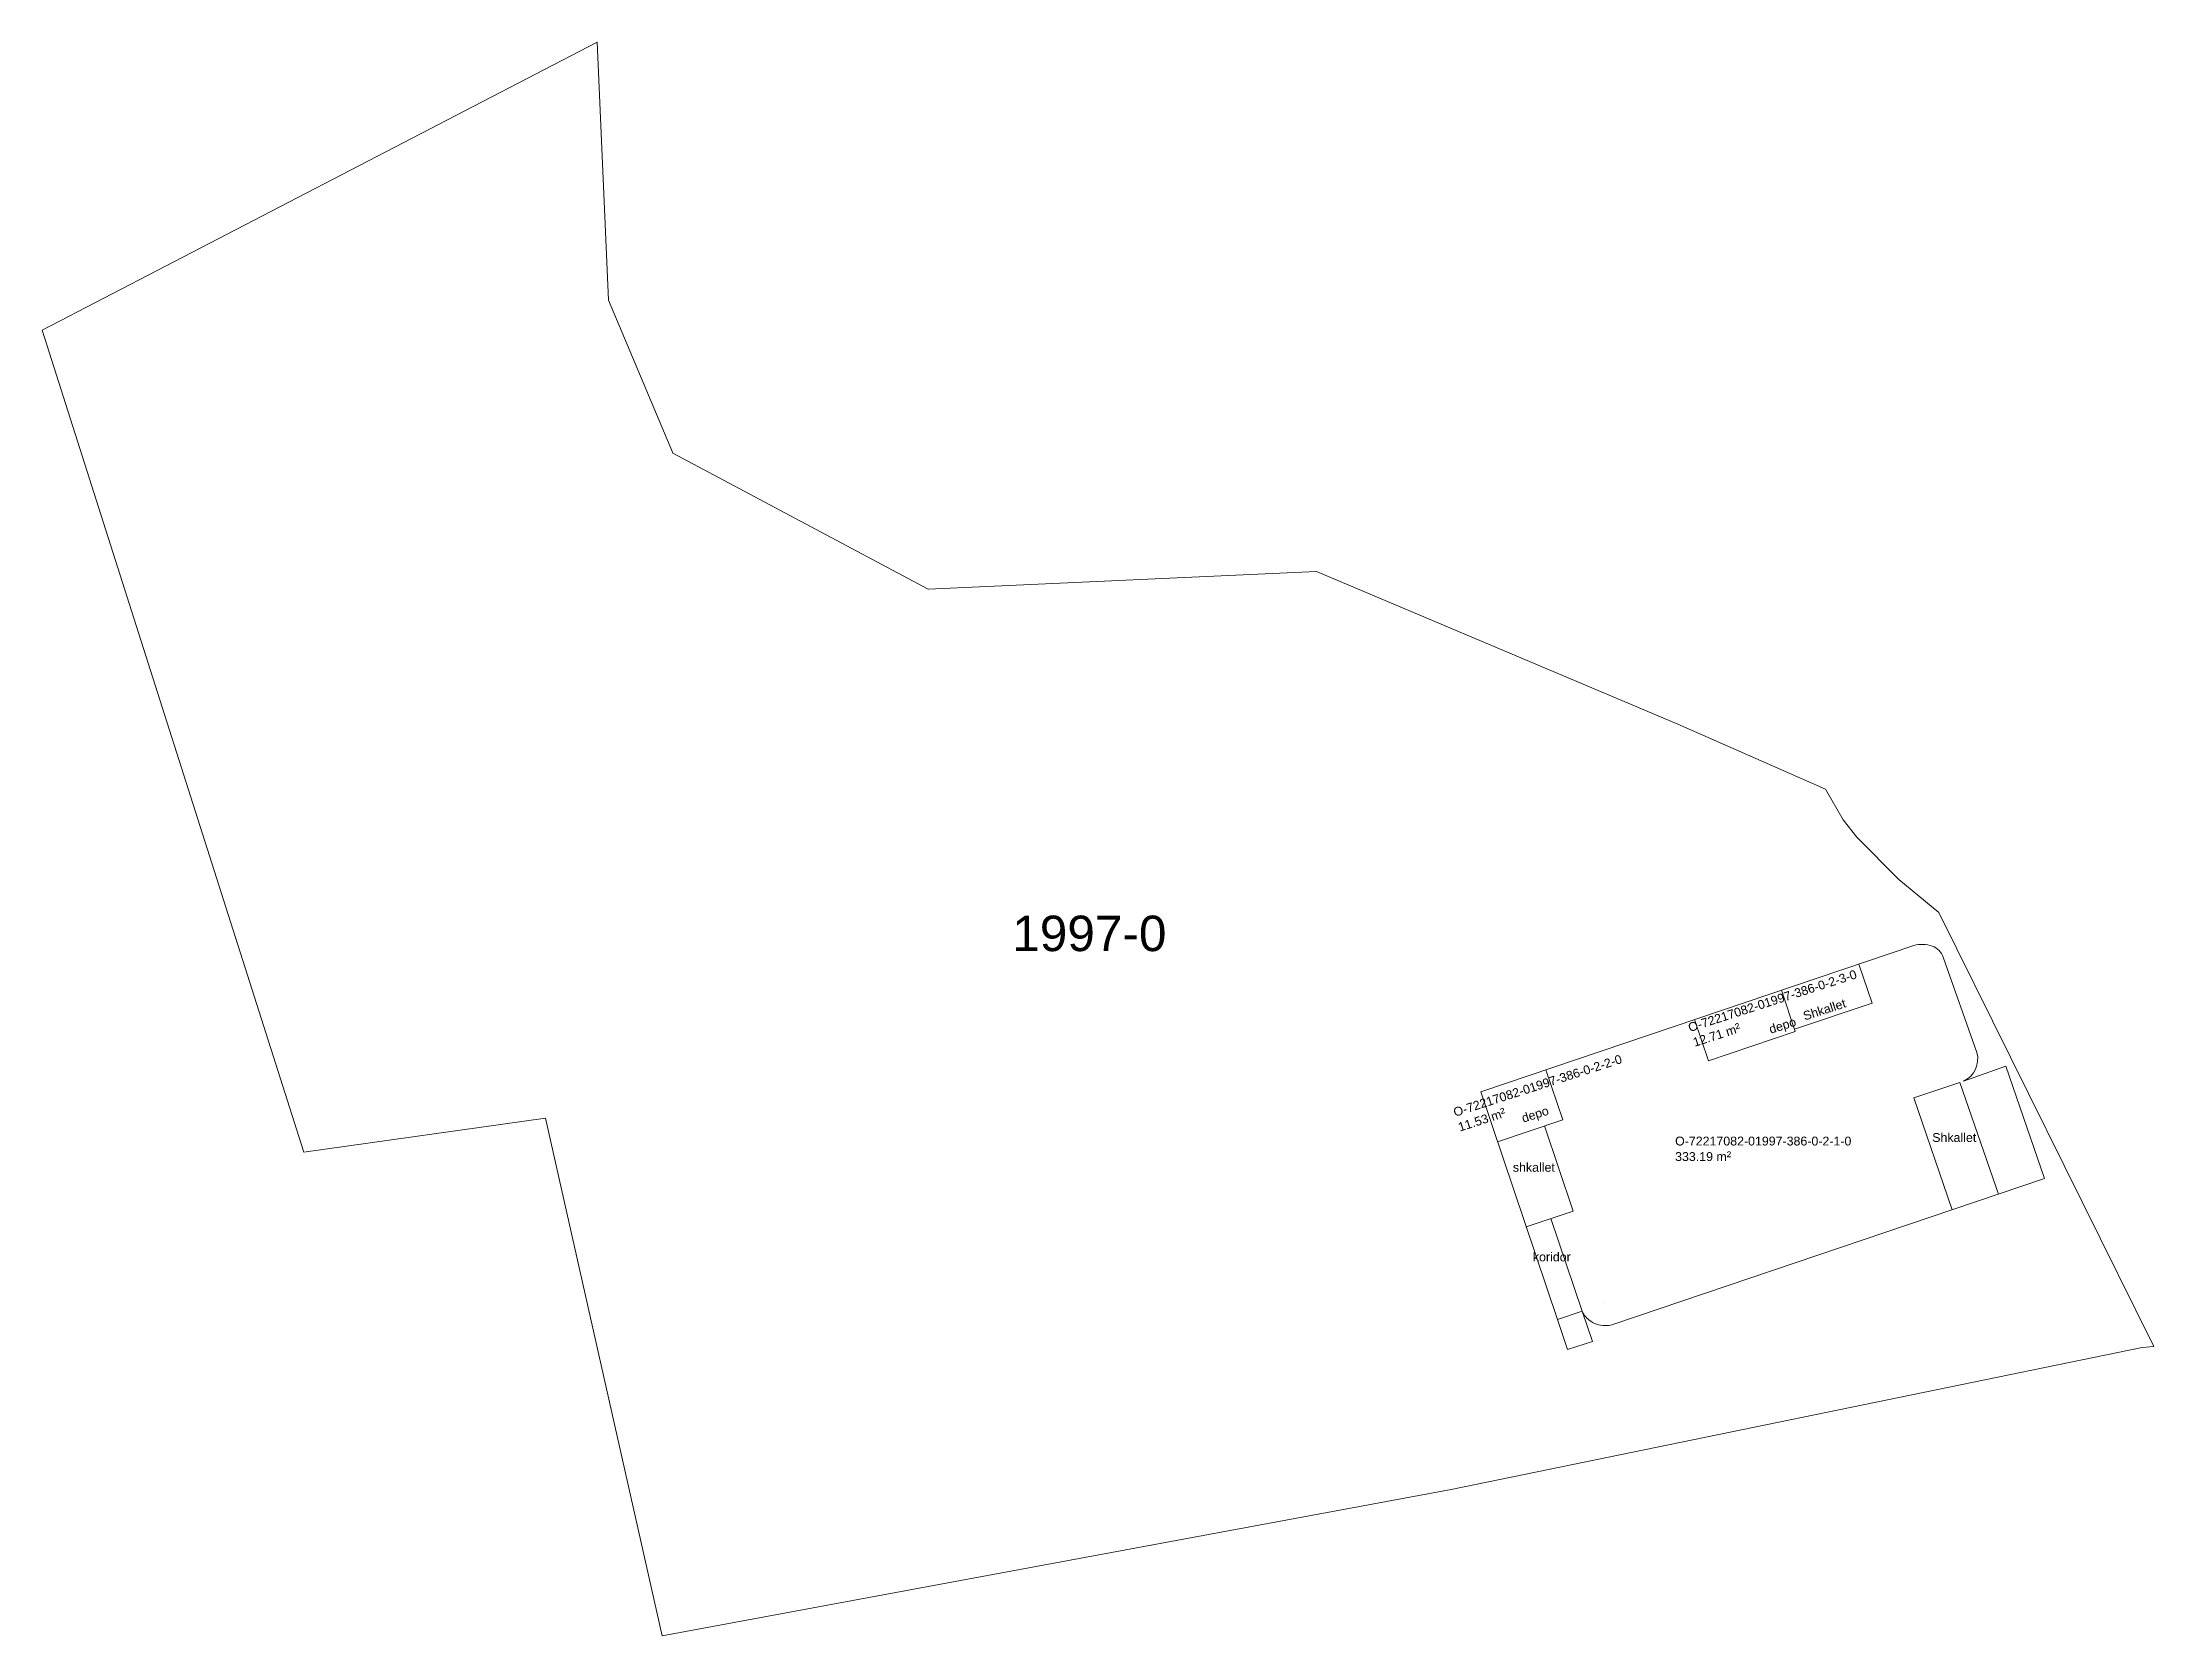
# Model space of a CAD drawing. Header units: metres. Extents: x 7517843 to 7517962, y 4692655 to 4692745.
import ezdxf

# ---------------------------------------------------------------- set-up
doc = ezdxf.new("R2010")
doc.units = ezdxf.units.M
doc.layers.add('Etazha', color=7, linetype='Continuous')
doc.layers.add('Nr Parceles Baze', color=7, linetype='Continuous')
for name, color, linetype, lineweight in [('kati 0', 7, 'Continuous', 0), ('Parcela baze', 7, 'Continuous', 0), ('Shkallet', 190, 'Continuous', 0)]:
    doc.layers.add(name, color=color, linetype=linetype, lineweight=lineweight)
doc.styles.get("Standard").update_dxf_attribs({"font": 'arial.ttf'})

msp = doc.modelspace()

# ---------------------------------------------------------------- linework, layer by layer
at = {"layer": 'kati 0', "elevation": 616.38, "flags": 128}
msp.add_lwpolyline([(7517924.1, 4692685.91), (7517928.43, 4692673.07), (7517929.82, 4692673.53, 0.148653), (7517930.3, 4692672.97, 0.173786), (7517931.22, 4692672.73, 0.102518), (7517931.61, 4692672.8), (7517955.89, 4692681.02), (7517953.72, 4692687.35), (7517951.33, 4692686.51, 0.364365), (7517952.08, 4692688.12), (7517950.18, 4692693.49, 0.228817), (7517949.56, 4692694.12, 0.14724), (7517948.53, 4692694.16)], format="xyb", close=True, dxfattribs=at)
for points in [[(7517946.17, 4692690.9), (7517945.43, 4692693.11)], [(7517941.06, 4692691.63), (7517941.84, 4692689.31)], [(7517941.8, 4692689.43), (7517946.17, 4692690.9)], [(7517936.15, 4692689.98), (7517936.94, 4692687.65)], [(7517936.94, 4692687.65), (7517941.84, 4692689.31)], [(7517925.05, 4692683.08), (7517928.72, 4692684.32), (7517927.77, 4692687.14)], [(7517953.29, 4692680.14), (7517951.12, 4692686.44), (7517948.52, 4692685.56), (7517950.69, 4692679.26)], [(7517926.67, 4692678.29), (7517929.32, 4692679.18), (7517927.7, 4692683.98)], [(7517929.82, 4692673.53), (7517928.05, 4692678.76)]]:
    msp.add_lwpolyline(points, dxfattribs=at)
at = {"layer": 'Parcela baze'}
msp.add_lwpolyline([(7517944.53, 4692701.24), (7517945.31, 4692700.27), (7517947.68, 4692697.88), (7517949.94, 4692696.01), (7517962.05, 4692671.54), (7517961.39, 4692671.48), (7517922.44, 4692663.49), (7517877.94, 4692655.24), (7517871.36, 4692684.43), (7517857.73, 4692682.5), (7517842.98, 4692728.85), (7517874.27, 4692745.09), (7517874.91, 4692730.55), (7517878.53, 4692721.98), (7517878.55, 4692721.92), (7517892.94, 4692714.25), (7517914.84, 4692715.25), (7517935.22, 4692706.63), (7517943.54, 4692702.97), (7517944.53, 4692701.24)], dxfattribs=at)
at = {"layer": 'Shkallet', "flags": 128}
for points, elevation in [([(7517928.43, 4692673.07), (7517928.99, 4692671.37), (7517930.41, 4692671.82), (7517929.82, 4692673.53)], 616.38), ([(7517931.1, 4692674), (7517931.1, 4692674)], 611.87), ([(7517931.1, 4692674), (7517931.1, 4692674)], 611.87)]:
    msp.add_lwpolyline(points, dxfattribs=dict(at, elevation=elevation))

# ---------------------------------------------------------------- texts
at = {"layer": 'Etazha', "char_height": 0.5, "width": 12.2748, "attachment_point": 1, "rotation": 17.8567}
for s, insert in [('O-72217082-01997-386-0-2-3-0\\P12.71 m{\\H1.0833x;²}', (7517935.74, 4692689.75)), ('O-72217082-01997-386-0-2-2-0\\P11.53 m{\\H1.0833x;²}', (7517922.5, 4692684.97))]:
    msp.add_mtext(s, dxfattribs=dict(at, insert=insert))
at = {"layer": 'Etazha', "char_height": 0.5, "attachment_point": 1, "rotation": 17.8567}
for s, insert in [('Shkallet', (7517942.22, 4692690.4)), ('depo', (7517940.3, 4692689.65)), ('depo', (7517926.35, 4692684.64))]:
    msp.add_mtext_dynamic_manual_height_columns(s, width=0.8346, gutter_width=1, heights=[0], dxfattribs=dict(at, insert=insert))
at = {"layer": 'Etazha', "char_height": 0.5, "attachment_point": 1}
for s, insert in [('Shkallet', (7517949.56, 4692683.58)), ('shkallet', (7517925.91, 4692681.9)), ('koridor', (7517927.04, 4692676.85))]:
    msp.add_mtext_dynamic_manual_height_columns(s, width=0.8346, gutter_width=1, heights=[0], dxfattribs=dict(at, insert=insert))
at = {"layer": 'Etazha', "insert": (7517935.06, 4692683.38), "char_height": 0.5, "width": 11.2961, "attachment_point": 1}
msp.add_mtext('O-72217082-01997-386-0-2-1-0\\P333.19 m{\\H1.0833x;²}', dxfattribs=at)
at = {"layer": 'Nr Parceles Baze'}
msp.add_text('1997-0', height=2, dxfattribs=at).set_placement((7517897.68, 4692693.84))

doc.saveas('drawing.dxf')
